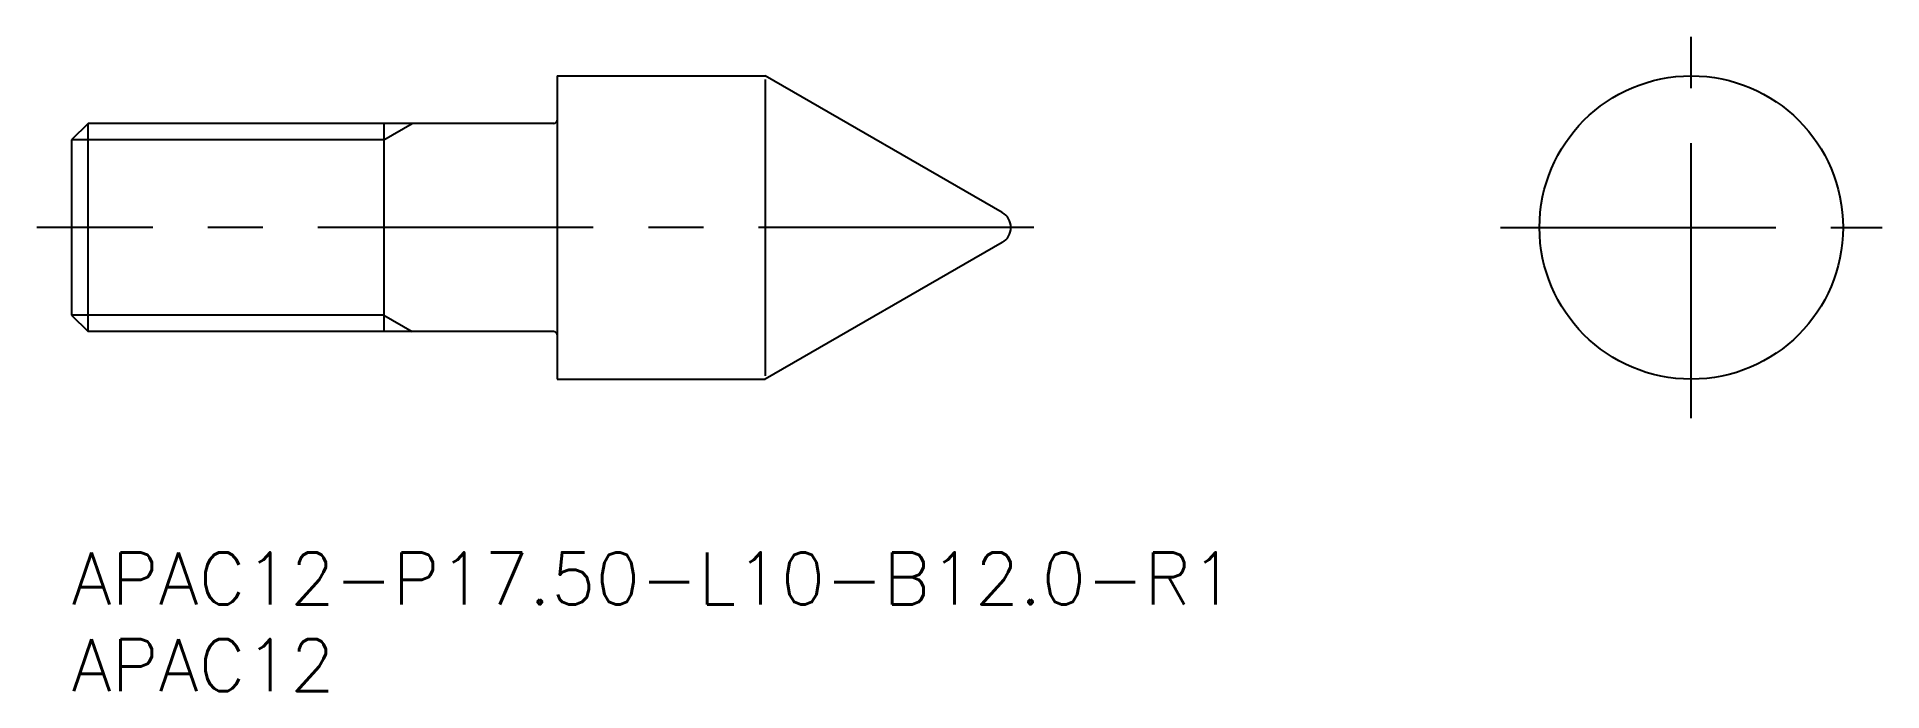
# Model space of a CAD drawing. Extents: x -2 to 104, y -8 to 30.
import ezdxf

# ---------------------------------------------------------------- set-up
doc = ezdxf.new("R2010")
doc.units = 0
doc.header["$LTSCALE"] = 0.5
doc.linetypes.add('CENTER', pattern=[50.8, 31.75, -6.35, 6.35, -6.35])
for name, color, linetype in [('MSM_CENTER', 1, 'CENTER'), ('MSM_CONTINUOUS', 7, 'CONTINUOUS'), ('MSM_NARROW', 5, 'CONTINUOUS'), ('MSM_PART_NUMBER', 7, 'CONTINUOUS')]:
    doc.layers.add(name, color=color, linetype=linetype)
doc.styles.get("Standard").update_dxf_attribs({"font": 'txt.shx', "height": 2, "bigfont": 'bigfont.shx'})

# ---------------------------------------------------------------- blocks, each defined once
blk = doc.blocks.new('*U12')
at = {"layer": 'MSM_PART_NUMBER'}
blk.add_text('APAC12-P17.50-L10-B12.0-R1', height=3, dxfattribs=at).set_placement((0, -3))
blk = doc.blocks.new('*U13')
at = {"layer": 'MSM_PART_NUMBER'}
blk.add_text('APAC12', height=3, dxfattribs=at).set_placement((0, -8))

msp = doc.modelspace()

# ---------------------------------------------------------------- linework, layer by layer
at = {"layer": 'MSM_CENTER'}
for p, q in [((93.39, 7.75), (93.39, 29.75)), ((55.48, 18.75), (-2, 18.75)), ((82.39, 18.75), (104.39, 18.75))]:
    msp.add_line(p, q, dxfattribs=at)
at = {"layer": 'MSM_CONTINUOUS'}
for p, q in [((28, 27.5), (28, 10)), ((28, 27.5), (40, 27.5)), ((53.66, 19.62), (40, 27.5)), ((0.95, 24.75), (0, 23.8)), ((27.8, 24.75), (0.95, 24.75)), ((0.95, 12.75), (0.95, 24.75)), ((18, 24.75), (18, 12.75)), ((0, 23.8), (0, 13.7)), ((53.66, 17.88), (40, 10)), ((0, 13.7), (0.95, 12.75)), ((27.8, 12.75), (0.95, 12.75)), ((28, 10), (40, 10))]:
    msp.add_line(p, q, dxfattribs=at)
msp.add_circle((93.39, 18.75), 8.75, dxfattribs=at)
for centre, radius, start, end in [((27.8, 24.95), 0.2, 270, 0), ((53.16, 18.75), 1, 300, 60), ((27.8, 12.55), 0.2, 0, 90)]:
    msp.add_arc(centre, radius, start, end, dxfattribs=at)
at = {"layer": 'MSM_NARROW'}
for p, q in [((40, 27.3), (40, 10.2)), ((18, 23.8), (19.64, 24.75)), ((18, 23.8), (0, 23.8)), ((18, 13.7), (0, 13.7)), ((18, 13.7), (19.64, 12.75))]:
    msp.add_line(p, q, dxfattribs=at)

# ---------------------------------------------------------------- block references
at = {"layer": 'MSM_CONTINUOUS'}
for name in ['*U12', '*U13']:
    msp.add_blockref(name, (0, 0), dxfattribs=at)

doc.saveas('drawing.dxf')
